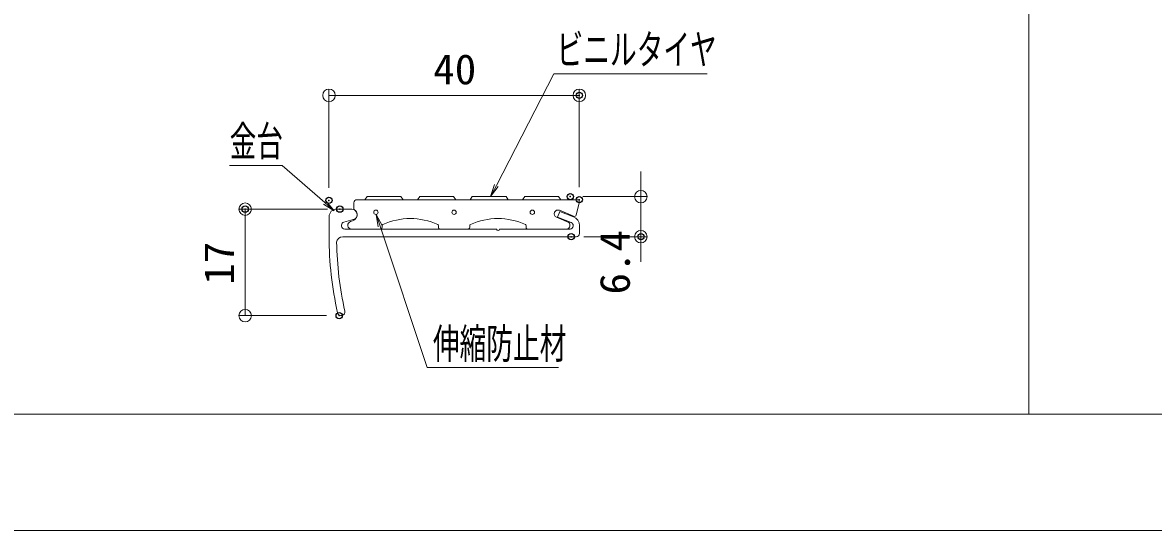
# Model space of a CAD drawing. Units: millimetres, scale not verified. Extents: x -400 to 400, y -277 to 277.
# Drawn here: x -67.2 to 113.5, y -111.6 to -30.5 of the extents above; entities that cross this region are included whole.
import ezdxf
from ezdxf.enums import TextEntityAlignment as Align

# ---------------------------------------------------------------- set-up
doc = ezdxf.new("R2010")
doc.units = ezdxf.units.MM
doc.header["$LTSCALE"] = 2
doc.header["$PDMODE"] = 32
doc.header["$PDSIZE"] = 1
for name, color, linetype, lineweight in [('0-0_zumenwaku', 6, 'Continuous', 9), ('0-2_CSLAYER1', 3, 'Continuous', 9), ('0-3_0', 1, 'Continuous', 9), ('0-D_6文字', 2, 'Continuous', 9)]:
    doc.layers.add(name, color=color, linetype=linetype, lineweight=lineweight)
doc.layers.add('0-4_Defpoints', color=7, linetype='Continuous')
doc.styles.add('ＭＳ ゴシック', font='')
doc.styles.get('ＭＳ ゴシック').set_extended_font_data('MS Gothic')

# ---------------------------------------------------------------- blocks, each defined once
blk = doc.blocks.new('_Origin')
at = {"layer": '0-3_0'}
blk.add_line((0, 0), (-2, 0), dxfattribs=at)
blk.add_circle((0, 0), 1, dxfattribs=at)
blk = doc.blocks.new('MLeader22')
at = {"layer": '0-D_6文字', "color": 1}
blk.add_line((18.427, -38.735), (42.162, -38.735), dxfattribs=at)
at = {"layer": '0-D_6文字'}
blk.add_line((8.793, -56.691), (7.578, -58.314), dxfattribs=at)
at = {"layer": '0-D_6文字', "color": 1}
blk.add_lwpolyline([(8.497, -56.538), (17.707, -38.735), (18.427, -38.735)], dxfattribs=at)
at = {"layer": '0-D_6文字'}
blk.add_lwpolyline([(8.2, -56.385), (7.578, -58.314), (8.497, -56.538)], dxfattribs=at)
at = {"layer": '0-D_6文字', "style": 'ＭＳ ゴシック', "width": 0.65}
blk.add_text('ビニルタイヤ', height=4.809, dxfattribs=at).set_placement((18.128, -38.678), align=Align.BOTTOM_LEFT)
blk = doc.blocks.new('MLeader23')
at = {"layer": '0-D_6文字', "color": 1}
blk.add_line((-26.465, -53.359), (-34.111, -53.359), dxfattribs=at)
at = {"layer": '0-D_6文字'}
blk.add_line((-18.708, -59.028), (-17.417, -60.591), dxfattribs=at)
at = {"layer": '0-D_6文字', "color": 1}
blk.add_lwpolyline([(-18.927, -59.28), (-25.745, -53.359), (-26.465, -53.359)], dxfattribs=at)
at = {"layer": '0-D_6文字'}
blk.add_lwpolyline([(-19.145, -59.531), (-17.417, -60.591), (-18.927, -59.28)], dxfattribs=at)
at = {"layer": '0-D_6文字', "style": 'ＭＳ ゴシック', "width": 0.65}
blk.add_text('金台', height=4.809, dxfattribs=at).set_placement((-34.111, -53.31), align=Align.BOTTOM_LEFT)
blk = doc.blocks.new('MLeader24')
at = {"layer": '0-D_6文字'}
blk.add_line((-10.396, -63.165), (-10.715, -61.162), dxfattribs=at)
at = {"layer": '0-D_6文字', "color": 1}
blk.add_line((-1.816, -85.596), (18.431, -85.596), dxfattribs=at)
at = {"layer": '0-D_6文字'}
blk.add_lwpolyline([(-9.764, -62.953), (-10.715, -61.162), (-10.08, -63.059)], dxfattribs=at)
at = {"layer": '0-D_6文字', "color": 1}
blk.add_lwpolyline([(-10.08, -63.059), (-2.536, -85.596), (-1.816, -85.596)], dxfattribs=at)
at = {"layer": '0-D_6文字', "style": 'ＭＳ ゴシック', "width": 0.65}
blk.add_text('伸縮防止材', height=4.809, dxfattribs=at).set_placement((-1.636, -85.622), align=Align.BOTTOM_LEFT)

msp = doc.modelspace()

# ---------------------------------------------------------------- linework, layer by layer
at = {"layer": '0-0_zumenwaku'}
for p, q in [((93.585, 276.938), (93.585, -93.062)), ((257.985, -93.062), (-400.015, -93.062)), ((-399.615, -111.586), (257.985, -111.586))]:
    msp.add_line(p, q, dxfattribs=at)
at = {"layer": '0-2_CSLAYER1'}
for p, q in [((10.049, -58.314), (10.399, -58.814)), ((-17.026, -60.314), (-14.576, -60.314)), ((18.637, -60.683), (18.274, -61.614)), ((18.583, -60.503), (20.822, -61.454)), ((18.637, -60.683), (20.819, -61.534)), ((-18.226, -64.714), (-18.226, -61.514)), ((-16.226, -62.87), (-16.226, -63.014)), ((-14.356, -61.985), (-15.855, -62.387)), ((-14.492, -62.192), (-14.782, -62.27)), ((-9.751, -63.214), (-9.751, -62.942)), ((-0.751, -62.942), (-0.751, -63.214)), ((4.249, -63.214), (4.249, -62.942)), ((13.249, -62.942), (13.249, -63.214)), ((20.067, -62.437), (18.115, -61.608)), ((18.274, -61.614), (20.456, -62.465)), ((20.249, -63.014), (20.249, -62.713)), ((20.774, -62.931), (20.774, -63.014)), ((21.774, -62.931), (21.774, -64.214)), ((-16.026, -64.714), (21.274, -64.714)), ((8.524, -63.514), (-15.726, -63.514)), ((-14.618, -63.514), (-10.051, -63.514)), ((-0.451, -63.514), (3.949, -63.514)), ((20.274, -63.514), (9.024, -63.514)), ((13.549, -63.514), (19.749, -63.514))]:
    msp.add_line(p, q, dxfattribs=at)
for points in [[(-14.251, -59.314), (-14.251, -60.312), (-14.044, -60.519)], [(21.229, -61.255), (21.749, -59.314), (21.749, -58.814), (-13.751, -58.814)], [(-6.401, -58.814), (-6.751, -58.314), (-12.151, -58.314), (-12.501, -58.814)], [(1.999, -58.814), (1.649, -58.314), (-3.751, -58.314), (-4.101, -58.814)], [(10.049, -58.314), (4.649, -58.314), (4.299, -58.814)], [(18.799, -58.814), (18.449, -58.314), (13.049, -58.314), (12.699, -58.814)]]:
    msp.add_lwpolyline(points, dxfattribs=at)
for centre in [(-10.751, -60.814), (1.749, -60.814), (14.249, -60.814)]:
    msp.add_circle(centre, 0.35, dxfattribs=at)
for centre, radius, start, end in [((-13.751, -59.314), 0.5, 90, 180), ((-17.026, -61.514), 1.2, 90, 180), ((-14.576, -61.164), 0.85, 285, 90), ((-14.751, -61.226), 1, 285, 45), ((18.349, -61.056), 0.6, 67, 247), ((20.939, -61.178), 0.3, 247, 345), ((-15.726, -62.87), 0.5, 105, 180), ((-15.726, -63.014), 0.5, 180, 270), ((-14.618, -62.881), 0.633, 105, 270), ((-10.051, -63.214), 0.3, 270, 0), ((-9.551, -62.942), 0.2, 114.36009, 180), ((-5.251, -72.439), 10.625, 65.63991, 114.36009), ((-0.951, -62.942), 0.2, 0, 65.63991), ((-0.451, -63.214), 0.3, 180, 270), ((3.949, -63.214), 0.3, 270, 0), ((4.449, -62.942), 0.2, 114.36009, 180), ((8.749, -72.439), 10.625, 65.63991, 114.36009), ((13.049, -62.942), 0.2, 0, 65.63991), ((13.549, -63.214), 0.3, 180, 270), ((19.749, -63.014), 0.5, 270, 0), ((19.949, -62.713), 0.3, 0, 67), ((20.274, -63.014), 0.5, 270, 0), ((20.274, -62.931), 0.5, 0, 68.68871), ((20.274, -62.931), 1.5, 0, 68.68871), ((36.774, -64.714), 55, 180, 192.74359), ((-16.026, -65.714), 1, 90, 173.11993), ((8.774, -63.458), 0.256, 192.68038, 347.31962), ((21.274, -64.214), 0.5, 270, 0), ((36.774, -64.714), 53.8, 180.93744, 192.74359), ((-16.286, -76.714), 0.6, 192.74359, 12.74359)]:
    msp.add_arc(centre, radius, start, end, dxfattribs=at)
at = {"layer": '0-3_0'}
for p, q in [((-18.251, -56.925), (-18.251, -41.158)), ((21.749, -56.814), (21.749, -41.158)), ((-16.251, -42.158), (19.749, -42.158)), ((31.591, -56.314), (31.591, -54.314)), ((22.313, -58.314), (32.591, -58.314)), ((31.591, -58.314), (31.591, -64.714)), ((-18.506, -60.314), (-32.632, -60.314)), ((-31.632, -75.314), (-31.632, -62.314)), ((22.449, -64.714), (32.591, -64.714)), ((31.591, -66.714), (31.591, -68.714)), ((-18.614, -77.314), (-32.632, -77.314))]:
    msp.add_line(p, q, dxfattribs=at)
at = {"layer": '0-4_Defpoints'}
for p in [(21.749, -42.158), (-18.251, -58.925), (20.313, -58.314), (21.749, -58.814), (-31.632, -60.314), (-16.506, -60.314), (20.449, -64.714), (31.591, -64.714), (-16.614, -77.314)]:
    msp.add_point(p, dxfattribs=at)

# ---------------------------------------------------------------- block references
at = {"layer": '0-3_0'}
for p, rotation in [((-18.251, -42.158), 180), ((31.591, -58.314), 270), ((-31.632, -60.314), 90), ((31.591, -64.714), 90), ((-31.632, -77.314), 270)]:
    msp.add_blockref('_Origin', p, dxfattribs=dict(at, rotation=rotation))
msp.add_blockref('_Origin', (21.749, -42.158), dxfattribs=at)
at = {"layer": '0-D_6文字'}
for name in ['MLeader22', 'MLeader23', 'MLeader24']:
    msp.add_blockref(name, (0, 0), dxfattribs=at)

# ---------------------------------------------------------------- texts
at = {"layer": '0-3_0', "color": 2, "style": 'ＭＳ ゴシック', "width": 1.05}
msp.add_text('40', height=4.809, dxfattribs=at).set_placement((-1.584, -41.833), align=Align.BOTTOM_LEFT)
for s, p in [('6.4', (31.266, -73.944)), ('17', (-31.957, -72.398))]:
    msp.add_text(s, height=4.809, rotation=90, dxfattribs=at).set_placement(p, align=Align.BOTTOM_LEFT)

doc.saveas('drawing.dxf')
